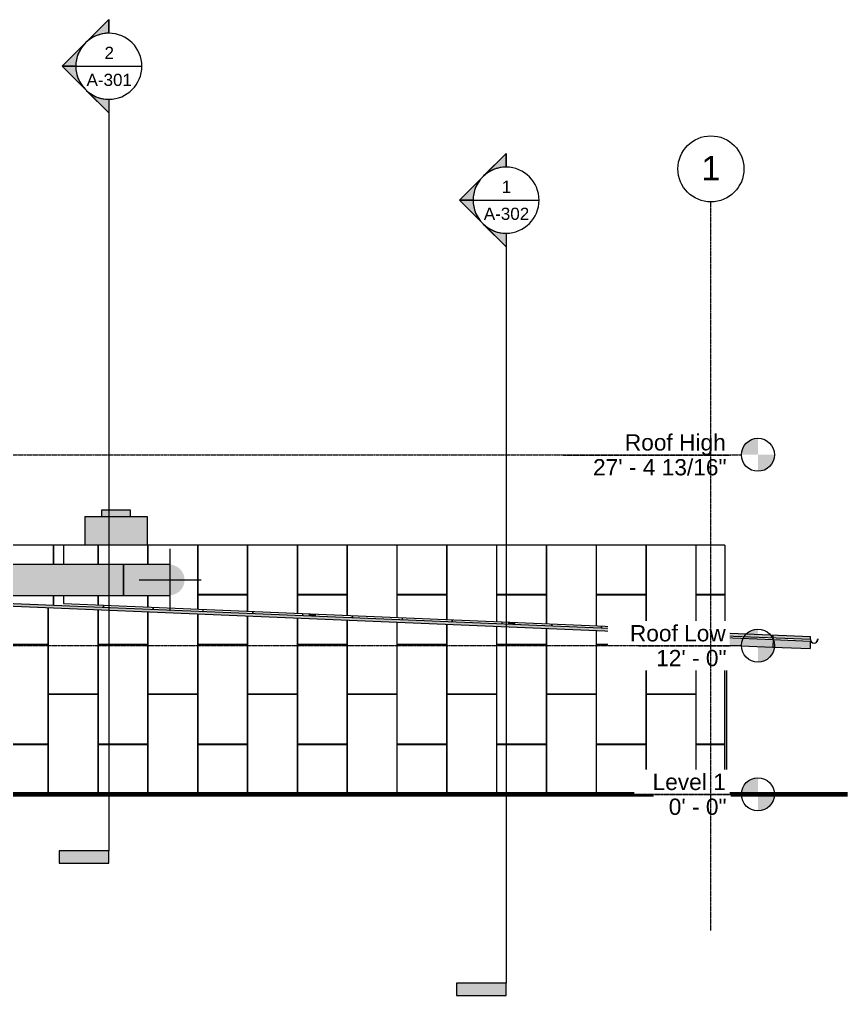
# Model space of a CAD drawing. Header units: inches. Extents: x 20426 to 92531, y -195 to 750.
# Drawn here: x 35913 to 36715, y -195 to 750 of the extents above; entities that cross this region are included whole.
import ezdxf

# ---------------------------------------------------------------- set-up
doc = ezdxf.new("R2010")
doc.units = ezdxf.units.IN
doc.header["$MEASUREMENT"] = 0
doc.linetypes.add('Grid Line 1_2_', pattern=[0.875, 0.5, -0.125, 0.125, -0.125])
doc.linetypes.add('Hidden 1_8_', pattern=[0.1875, 0.125, -0.0625])
for name, color, linetype, lineweight in [('A-FLOR-LEVL', 51, 'Continuous', 9), ('A-GLAZ-CWMG', 51, 'Continuous', 9), ('A-ROOF', 132, 'Continuous', 13), ('A-ROOF-OTLN', 132, 'Continuous', 9), ('A-WALL-PATT', 111, 'Continuous', 13), ('C-TOPO', 7, 'Continuous', 9), ('G-ANNO-SYMB', 111, 'Continuous', 9), ('G-IMPT', 8, 'Continuous', 9), ('L-SITE-WALL', 31, 'Continuous', 13), ('M-EQPM', 50, 'Continuous', 9), ('M-HVAC-DUCT', 70, 'Continuous', 9), ('M-HVAC-DUCT-CNTR', 70, 'Continuous', 9), ('S-BEAM', 12, 'Continuous', 9), ('S-COLS', 52, 'Continuous', 9), ('S-GRID', 1, 'Continuous', 9), ('S-GRID-IDEN', 1, 'Continuous', 9)]:
    doc.layers.add(name, color=color, linetype=linetype, lineweight=lineweight)
doc.styles.add('Arial', font='arial.ttf', dxfattribs={"height": 15.736527})
doc.styles.add('Arial_1', font='arial.ttf', dxfattribs={"height": 23.60479})
doc.styles.add('Arial_2', font='arial.ttf', dxfattribs={"height": 11.802395})

# ---------------------------------------------------------------- blocks, each defined once
blk = doc.blocks.new('Trane - 20-75 Ton Packaged Ind Rooftop DX Cooling Only and Extended Casing TAG_SXHLF20_ 0210035350 - PL_AS_HF001102-e2b63efd-16e1-40f1-8521-6466c1d8891c_dwg_Trane-SXHLF20-700801-Elevation - North')
at = {"layer": 'G-IMPT'}
for points in [[(-22634.8, 269), (-22634.8, 275.2), (-22662.79, 275.2), (-22662.79, 269), (-22635.04, 269)], [(-22666.13, 241.25), (-22618.74, 241.25), (-22618.74, 269), (-22678.89, 269), (-22678.89, 241.25)]]:
    blk.add_hatch(color=256, dxfattribs=at).paths.add_polyline_path(points, flags=0)
for p, q in [((-22662.79, 275.2), (-22662.79, 269)), ((-22634.8, 275.2), (-22662.79, 275.2)), ((-22634.8, 269), (-22634.8, 275.2)), ((-22678.89, 269), (-22618.74, 269)), ((-22678.89, 269), (-22678.89, 241.25)), ((-22618.74, 269), (-22618.74, 241.25))]:
    blk.add_line(p, q, dxfattribs=at)
blk = doc.blocks.new('Trane - 20-75 Ton Packaged Ind Rooftop DX Cooling Only and Extended Casing TAG_SXHLF20_ 0210035350 - PL_AS_HF001102-e2b63efd-16e1-40f1-8521-6466c1d8891c_dwg-700800-Elevation - North')
blk.add_blockref('Trane - 20-75 Ton Packaged Ind Rooftop DX Cooling Only and Extended Casing TAG_SXHLF20_ 0210035350 - PL_AS_HF001102-e2b63efd-16e1-40f1-8521-6466c1d8891c_dwg_Trane-SXHLF20-700801-Elevation - North', (0, 0))
blk = doc.blocks.new('Trane - 20-75 Ton Packaged Ind Rooftop DX Cooling Only and Extended Casing TAG_SXHLF20_ 0210035350 - SXHLF20-700809-Elevation - North')
blk.add_blockref('Trane - 20-75 Ton Packaged Ind Rooftop DX Cooling Only and Extended Casing TAG_SXHLF20_ 0210035350 - PL_AS_HF001102-e2b63efd-16e1-40f1-8521-6466c1d8891c_dwg-700800-Elevation - North', (0, 0))
blk = doc.blocks.new('Round Elbow - 1_5 D-704845-Elevation - North')
at = {"layer": 'M-HVAC-DUCT'}
blk.add_hatch(color=256, dxfattribs=at).paths.add_polyline_path([(-22641.39, 207.64), (-22582.35, 207.68), (-22582.35, 207.8), (-22582.5, 209.51), (-22582.95, 211.59), (-22583.26, 212.65), (-22583.6, 213.53), (-22584.79, 215.74), (-22585.98, 217.34), (-22587.78, 219.07), (-22587.85, 219.14), (-22590.25, 220.71), (-22592.57, 221.74), (-22593.31, 222.01), (-22595.14, 222.41), (-22598.59, 222.64), (-22641.39, 222.64), (-22641.39, 207.68)], flags=0)
h = blk.add_hatch(color=256, dxfattribs=at)
h.paths.add_polyline_path([(-22610.8, 192.64), (-22597.02, 192.7), (-22595.55, 192.79), (-22593.46, 193.22), (-22590.43, 194.43), (-22587.68, 196.26), (-22585.84, 198.13), (-22585.61, 198.41), (-22584.74, 199.63), (-22583.6, 201.72), (-22583, 203.47), (-22582.84, 204.1), (-22582.56, 205.47), (-22582.35, 207.64), (-22641.39, 207.64), (-22641.39, 192.64), (-22611.28, 192.64)], flags=0)
h.paths.add_polyline_path([(-22602.34, 193.62), (-22602.34, 193.62), (-22599.93, 193.62)], flags=0)
for p, q in [((-22641.39, 207.64), (-22641.39, 222.64)), ((-22641.39, 192.64), (-22641.39, 207.64))]:
    blk.add_line(p, q, dxfattribs=at)
at = {"layer": 'M-HVAC-DUCT', "flags": 128}
for points in [[(-22596.39, 222.64), (-22596.43, 222.64), (-22596.53, 222.64), (-22596.71, 222.64), (-22596.96, 222.64), (-22597.29, 222.64), (-22597.68, 222.64), (-22598.14, 222.64), (-22598.67, 222.64), (-22599.27, 222.64), (-22599.94, 222.64), (-22600.68, 222.64), (-22601.48, 222.64), (-22602.34, 222.64), (-22603.26, 222.64), (-22604.25, 222.64), (-22605.3, 222.64), (-22606.4, 222.64), (-22607.56, 222.64), (-22608.77, 222.64), (-22610.04, 222.64), (-22611.35, 222.64), (-22612.72, 222.64), (-22614.13, 222.64), (-22615.58, 222.64), (-22617.08, 222.64), (-22618.61, 222.64), (-22620.18, 222.64), (-22621.78, 222.64), (-22623.42, 222.64), (-22625.08, 222.64), (-22626.77, 222.64), (-22628.49, 222.64), (-22630.22, 222.64), (-22631.97, 222.64), (-22633.74, 222.64), (-22635.52, 222.64), (-22637.31, 222.64), (-22639.11, 222.64), (-22640.9, 222.64), (-22641.39, 222.64)], [(-22641.39, 192.64), (-22639.59, 192.64), (-22637.79, 192.64), (-22636, 192.64), (-22634.22, 192.64), (-22632.45, 192.64), (-22630.69, 192.64), (-22628.95, 192.64), (-22627.23, 192.64), (-22625.54, 192.64), (-22623.87, 192.64), (-22622.22, 192.64), (-22620.61, 192.64), (-22619.03, 192.64), (-22617.49, 192.64), (-22615.98, 192.64), (-22614.52, 192.64), (-22613.09, 192.64), (-22611.72, 192.64), (-22610.39, 192.64), (-22609.11, 192.64), (-22607.88, 192.64), (-22606.71, 192.64), (-22605.59, 192.64), (-22604.53, 192.64), (-22603.52, 192.64), (-22602.58, 192.64), (-22601.7, 192.64), (-22600.89, 192.64), (-22600.13, 192.64), (-22599.45, 192.64), (-22598.83, 192.64), (-22598.28, 192.64), (-22597.8, 192.64), (-22597.39, 192.64), (-22597.04, 192.64), (-22596.77, 192.64), (-22596.58, 192.64), (-22596.45, 192.64), (-22596.39, 192.64), (-22596.39, 192.64)]]:
    blk.add_lwpolyline(points, dxfattribs=at)
blk = doc.blocks.new('Rectangular Mullion - Rectangular Mullion 1-789721-Elevation - North')
at = {"layer": 'A-GLAZ-CWMG'}
blk.add_hatch(color=256, dxfattribs=at).paths.add_polyline_path([(-22057.52, 142.75), (-22057.52, 144.46), (-22059.02, 144.53), (-22059.02, 142.75)], flags=0)
for p, q in [((-22059.02, 142.75), (-22057.52, 142.75)), ((-22057.52, 142.75), (-22057.52, 144.46))]:
    blk.add_line(p, q, dxfattribs=at)
blk = doc.blocks.new('Rectangular Mullion - Rectangular Mullion 1-789722-Elevation - North')
at = {"layer": 'A-GLAZ-CWMG'}
blk.add_hatch(color=256, dxfattribs=at).paths.add_polyline_path([(-22057.52, 0), (-22057.52, 2), (-22059.02, 2), (-22059.02, 0)], flags=0)
for p, q in [((-22057.52, 2), (-22059.02, 2)), ((-22057.52, 0), (-22057.52, 2))]:
    blk.add_line(p, q, dxfattribs=at)
blk = doc.blocks.new('Rectangular Mullion - Rectangular Mullion 1-827436-Elevation - North')
at = {"layer": 'A-GLAZ-CWMG'}
blk.add_hatch(color=256, dxfattribs=at).paths.add_polyline_path([(-22057.52, 2), (-22057.52, 97), (-22059.02, 97), (-22059.02, 2)], flags=0)
for p, q in [((-22057.52, 97), (-22057.52, 2)), ((-22057.52, 2), (-22059.02, 2))]:
    blk.add_line(p, q, dxfattribs=at)
blk = doc.blocks.new('Rectangular Mullion - Rectangular Mullion 1-827437-Elevation - North')
at = {"layer": 'A-GLAZ-CWMG'}
blk.add_hatch(color=256, dxfattribs=at).paths.add_polyline_path([(-22057.52, 97), (-22057.52, 142.75), (-22059.02, 142.75), (-22059.02, 97)], flags=0)
for p, q in [((-22059.02, 142.75), (-22057.52, 142.75)), ((-22057.52, 142.75), (-22057.52, 97))]:
    blk.add_line(p, q, dxfattribs=at)
blk = doc.blocks.new('Dimension Lumber - 2x8-834900-Elevation - North')
at = {"layer": 'S-BEAM'}
blk.add_hatch(color=256, dxfattribs=at).paths.add_polyline_path([(-21976.68, 141.1), (-21976.38, 148.34), (-22012.35, 149.84), (-22012.64, 142.59), (-22012.34, 142.58)], flags=0)
for p, q in [((-22012.65, 142.59), (-21976.68, 141.1)), ((-22012.34, 149.84), (-21976.38, 148.34)), ((-21976.38, 148.34), (-21976.68, 141.1))]:
    blk.add_line(p, q, dxfattribs=at)
blk = doc.blocks.new('HSS-Hollow Structural Section-Column - HSS6X6X3_16-808864-Elevation - North')
at = {"layer": 'S-COLS', "linetype": 'Hidden 1_8_'}
for p, q in [((-22268.47, 164.89), (-22268.47, 166.89)), ((-22262.81, 166.65), (-22262.81, 164.65))]:
    blk.add_line(p, q, dxfattribs=at)
blk = doc.blocks.new('HSS-Hollow Structural Section-Column - HSS6X6X3_16-808865-Elevation - North')
at = {"layer": 'S-COLS', "linetype": 'Hidden 1_8_'}
for p, q in [((-22461.47, 172.93), (-22461.47, 174.93)), ((-22455.81, 174.69), (-22455.81, 172.69))]:
    blk.add_line(p, q, dxfattribs=at)
blk = doc.blocks.new('Dimension Lumber - 2x8-834901-Elevation - North')
at = {"layer": 'S-BEAM'}
blk.add_hatch(color=256, dxfattribs=at).paths.add_polyline_path([(-22012.65, 142.59), (-22012.34, 149.84), (-22059.02, 151.78), (-22059.02, 144.53)], flags=0)
for p, q in [((-22059.02, 151.78), (-22012.34, 149.84)), ((-22059.02, 144.53), (-22012.65, 142.59)), ((-22012.34, 149.84), (-22012.65, 142.59))]:
    blk.add_line(p, q, dxfattribs=at)
blk = doc.blocks.new('Level - Level Head - Circle-15001-Elevation - North')
at = {"layer": 'A-FLOR-LEVL'}
h = blk.add_hatch(color=256, dxfattribs=at)
edge = h.paths.add_edge_path(flags=0)
edge.add_line((-22027.14, 0), (-22043.14, 0))
edge.add_arc((-22027.14, 0), 16, 90, 180, ccw=False)
edge.add_line((-22027.14, 16), (-22027.14, 0))
h = blk.add_hatch(color=256, dxfattribs=at)
edge = h.paths.add_edge_path(flags=0)
edge.add_line((-22027.14, -16), (-22027.14, 0))
edge.add_line((-22027.14, 0), (-22011.14, 0))
edge.add_arc((-22027.14, 0), 16, 270, 360, ccw=False)
blk.add_circle((-22027.14, 0), 16, dxfattribs=at)
blk = doc.blocks.new('Section - 3_32_ x 3_8_-18514-Elevation - North')
at = {"layer": 'G-ANNO-SYMB'}
blk.add_hatch(color=256, dxfattribs=at).paths.add_polyline_path([(-25438.9, -54.82), (-25390.9, -54.82), (-25390.9, -66.82), (-25438.9, -66.82)], flags=0)
for p, q in [((-25438.9, -54.82), (-25438.9, -66.82)), ((-25390.9, -54.82), (-25438.9, -54.82)), ((-25390.9, -66.82), (-25390.9, -54.82)), ((-25438.9, -66.82), (-25390.9, -66.82))]:
    blk.add_line(p, q, dxfattribs=at)
blk = doc.blocks.new('Section - Section Head - Filled-1526-Elevation - North')
at = {"layer": 'G-ANNO-SYMB'}
h = blk.add_hatch(color=256, dxfattribs=at)
edge = h.paths.add_edge_path(flags=0)
edge.add_arc((-25390.9, 577.16), 32.04, 90, 132.0784, ccw=False)
edge.add_line((-25390.9, 609.2), (-25390.9, 622.41))
edge.add_line((-25390.9, 622.41), (-25412.37, 600.94))
h = blk.add_hatch(color=256, dxfattribs=at)
edge = h.paths.add_edge_path(flags=0)
edge.add_line((-25413.53, 599.78), (-25436.15, 577.16))
edge.add_line((-25436.15, 577.16), (-25422.9, 577.16))
edge.add_arc((-25390.9, 577.16), 32, 135, 180, ccw=False)
h = blk.add_hatch(color=256, dxfattribs=at)
edge = h.paths.add_edge_path(flags=0)
edge.add_arc((-25390.9, 577.16), 32, 180, 225, ccw=False)
edge.add_line((-25422.9, 577.16), (-25436.15, 577.16))
edge.add_line((-25436.15, 577.16), (-25413.53, 554.53))
h = blk.add_hatch(color=256, dxfattribs=at)
edge = h.paths.add_edge_path(flags=0)
edge.add_line((-25412.37, 553.37), (-25390.9, 531.9))
edge.add_line((-25390.9, 531.9), (-25390.9, 545.12))
edge.add_arc((-25390.9, 577.16), 32.04, 227.9216, 270, ccw=False)
for p, q in [((-25436.15, 577.16), (-25390.9, 622.41)), ((-25412.37, 600.94), (-25390.9, 622.41)), ((-25390.9, 609.16), (-25390.9, 622.41)), ((-25390.9, 622.41), (-25390.9, 609.2)), ((-25436.15, 577.16), (-25413.53, 599.78)), ((-25436.15, 577.16), (-25390.9, 531.9)), ((-25422.9, 577.16), (-25436.15, 577.16)), ((-25413.53, 554.53), (-25436.15, 577.16)), ((-25436.15, 577.16), (-25422.9, 577.16)), ((-25390.9, 531.9), (-25412.37, 553.37)), ((-25390.9, 545.16), (-25390.9, 531.9)), ((-25390.9, 545.12), (-25390.9, 531.9))]:
    blk.add_line(p, q, dxfattribs=at)
for radius, start, end in [(32, 90, 270), (32.04, 90, 132.0784), (32, 270, 90), (32, 135, 180), (32, 180, 225), (32.04, 227.9216, 270)]:
    blk.add_arc((-25390.9, 577.16), radius, start, end, dxfattribs=at)
blk = doc.blocks.new('Grid - Grid Head - Circle-14747-Elevation - North')
at = {"layer": 'S-GRID-IDEN'}
blk.add_circle((-22796.39, 605.76), 32, dxfattribs=at)

msp = doc.modelspace()

# ---------------------------------------------------------------- hatches: boundary and pattern name
at = {"layer": 'A-ROOF'}
for points in [[(36642.47, 151.35), (36642.47, 154.23), (35843.23, 187.53), (35843.23, 184.65), (36438.24, 159.86)], [(36678.84, 149.84), (36678.84, 152.71), (36642.47, 154.23), (36642.47, 151.35), (36642.76, 151.34)]]:
    msp.add_hatch(color=256, dxfattribs=at).paths.add_polyline_path(points, flags=0)
at = {"layer": 'A-WALL-PATT', "lineweight": 9}
h = msp.add_hatch(dxfattribs=at)
h.set_pattern_fill('FP_24', color=256, style=0, pattern_type=2)
h.set_pattern_definition([(0, (-80722.5, 0.25), (-193, 193), [48, -145]), (90, (-80722.5, 0.25), (-193, 1e-14), [96.25, -96.75]), (180, (-80674.5, 96.5), (-193, 193), [48, -145]), (90, (-80674.5, 0.25), (-193, 1e-14), [96.25, -96.75]), (180, (-80674.5, 96.75), (-193, 193), [48, -145]), (90, (-80674.5, 96.75), (-193, 1e-14), [96.25, -96.75]), (0, (-80722.5, 193), (-193, 193), [48, -145]), (90, (-80722.5, 96.75), (-193, 1e-14), [96.25, -96.75]), (0, (-80674.25, 48.25), (-193, 193), [48, -145]), (90, (-80674.25, 0), (-193, 1e-14), [48.25, -144.75]), (90, (-80626.25, 0), (-193, 1e-14), [48.25, -144.75]), (0, (-80674.25, 144.75), (-193, 193), [48, -145]), (90, (-80674.25, 48.5), (-193, 1e-14), [96.25, -96.75]), (180, (-80626.25, 48.5), (-193, 193), [48, -145]), (90, (-80626.25, 48.5), (-193, 1e-14), [96.25, -96.75]), (90, (-80674.25, 145), (-193, 1e-14), [48, -145]), (180, (-80626.25, 145), (-193, 193), [48, -145]), (90, (-80626.25, 145), (-193, 1e-14), [48, -145]), (0, (-80626, 0.25), (-193, 193), [48, -145]), (90, (-80626, 0.25), (-193, 1e-14), [96.25, -96.75]), (180, (-80578, 96.5), (-193, 193), [48, -145]), (90, (-80578, 0.25), (-193, 1e-14), [96.25, -96.75]), (180, (-80578, 96.75), (-193, 193), [48, -145]), (90, (-80578, 96.75), (-193, 1e-14), [96.25, -96.75]), (180, (-80578, 193), (-193, 193), [48, -145]), (90, (-80626, 96.75), (-193, 1e-14), [96.25, -96.75]), (0, (-80577.75, 48.25), (-193, 193), [48, -145]), (90, (-80577.75, 0), (-193, 1e-14), [48.25, -144.75]), (90, (-80529.75, 0), (-193, 1e-14), [48.25, -144.75]), (0, (-80577.75, 144.75), (-193, 193), [48, -145]), (90, (-80577.75, 48.5), (-193, 1e-14), [96.25, -96.75]), (180, (-80529.75, 48.5), (-193, 193), [48, -145]), (90, (-80529.75, 48.5), (-193, 1e-14), [96.25, -96.75]), (90, (-80577.75, 145), (-193, 1e-14), [48, -145]), (180, (-80529.75, 145), (-193, 193), [48, -145]), (90, (-80529.75, 145), (-193, 1e-14), [48, -145])])
h.paths.add_polyline_path([(36595.59, 156.18), (36595.59, 158.18), (36392.47, 166.64), (36392.47, 164.64), (36586.13, 156.58)], flags=0)
h.paths.add_polyline_path([(36386.47, 164.89), (36386.47, 166.89), (36199.47, 174.69), (36199.47, 172.69), (36300, 168.5)], flags=0)
h.paths.add_polyline_path([(36193.47, 172.94), (36193.47, 174.94), (35955.34, 184.86), (35955.34, 192.64), (35875.08, 192.64), (35875.08, 186.2), (36161.77, 174.26)], flags=0)
h.paths.add_polyline_path([(35885.29, 222.64), (35955.34, 222.64), (35955.34, 241.25), (35875.08, 241.25), (35875.08, 222.64)], flags=0)
h = msp.add_hatch(dxfattribs=at)
h.set_pattern_fill('FP_32', color=256, style=0, pattern_type=2)
h.set_pattern_definition([(0, (-80727.62, 145), (-193, 193), [48, -145]), (90, (-80727.62, 145), (-193, 1e-14), [96.25, -96.75]), (180, (-80679.62, 241.25), (-193, 193), [48, -145]), (90, (-80679.62, 145), (-193, 1e-14), [96.25, -96.75]), (180, (-80679.62, 241.5), (-193, 193), [48, -145]), (90, (-80679.62, 241.5), (-193, 1e-14), [96.25, -96.75]), (0, (-80727.62, 337.75), (-193, 193), [48, -145]), (90, (-80727.62, 241.5), (-193, 1e-14), [96.25, -96.75]), (0, (-80679.37, 193), (-193, 193), [48, -145]), (90, (-80679.37, 144.75), (-193, 1e-14), [48.25, -144.75]), (90, (-80631.37, 144.75), (-193, 1e-14), [48.25, -144.75]), (0, (-80679.37, 289.5), (-193, 193), [48, -145]), (90, (-80679.37, 193.25), (-193, 1e-14), [96.25, -96.75]), (180, (-80631.37, 193.25), (-193, 193), [48, -145]), (90, (-80631.37, 193.25), (-193, 1e-14), [96.25, -96.75]), (90, (-80679.37, 289.75), (-193, 1e-14), [48, -145]), (180, (-80631.37, 289.75), (-193, 193), [48, -145]), (90, (-80631.37, 289.75), (-193, 1e-14), [48, -145]), (0, (-80631.12, 145), (-193, 193), [48, -145]), (90, (-80631.12, 145), (-193, 1e-14), [96.25, -96.75]), (180, (-80583.12, 241.25), (-193, 193), [48, -145]), (90, (-80583.12, 145), (-193, 1e-14), [96.25, -96.75]), (180, (-80583.12, 241.5), (-193, 193), [48, -145]), (90, (-80583.12, 241.5), (-193, 1e-14), [96.25, -96.75]), (180, (-80583.12, 337.75), (-193, 193), [48, -145]), (90, (-80631.12, 241.5), (-193, 1e-14), [96.25, -96.75]), (0, (-80582.87, 193), (-193, 193), [48, -145]), (90, (-80582.87, 144.75), (-193, 1e-14), [48.25, -144.75]), (90, (-80534.87, 144.75), (-193, 1e-14), [48.25, -144.75]), (0, (-80582.87, 289.5), (-193, 193), [48, -145]), (90, (-80582.87, 193.25), (-193, 1e-14), [96.25, -96.75]), (180, (-80534.87, 193.25), (-193, 193), [48, -145]), (90, (-80534.87, 193.25), (-193, 1e-14), [96.25, -96.75]), (90, (-80582.87, 289.75), (-193, 1e-14), [48, -145]), (180, (-80534.87, 289.75), (-193, 193), [48, -145]), (90, (-80534.87, 289.75), (-193, 1e-14), [48, -145])])
h.paths.add_polyline_path([(36595.84, 158.17), (36595.84, 241.25), (35955.34, 241.25), (35955.34, 222.64), (36057.39, 222.64), (36060.8, 222.23), (36062.08, 221.94), (36064.99, 220.63), (36067.33, 219.07), (36069.13, 217.34), (36070.32, 215.74), (36071.51, 213.53), (36072.03, 212.06), (36072.37, 210.7), (36072.61, 209.51), (36072.75, 207.48), (36072.46, 205.04), (36072.05, 203.27), (36071.61, 202.02), (36071.29, 201.33), (36070.36, 199.62), (36069.1, 197.94), (36067.26, 196.11), (36064.45, 194.33), (36063.42, 193.91), (36061.34, 193.15), (36059.18, 192.77), (36056.51, 192.64), (35955.34, 192.64), (35955.34, 184.86), (36438.24, 164.74)], flags=0)
h = msp.add_hatch(dxfattribs=at)
h.set_pattern_fill('FP_29', color=256, style=0, pattern_type=2)
h.set_pattern_definition([(0, (-80727.62, 0.25), (-193, 193), [48, -145]), (90, (-80727.62, 0.25), (-193, 1e-14), [96.25, -96.75]), (180, (-80679.62, 96.5), (-193, 193), [48, -145]), (90, (-80679.62, 0.25), (-193, 1e-14), [96.25, -96.75]), (180, (-80679.62, 96.75), (-193, 193), [48, -145]), (90, (-80679.62, 96.75), (-193, 1e-14), [96.25, -96.75]), (0, (-80727.62, 193), (-193, 193), [48, -145]), (90, (-80727.62, 96.75), (-193, 1e-14), [96.25, -96.75]), (0, (-80679.37, 48.25), (-193, 193), [48, -145]), (90, (-80679.37, 0), (-193, 1e-14), [48.25, -144.75]), (90, (-80631.37, 0), (-193, 1e-14), [48.25, -144.75]), (0, (-80679.37, 144.75), (-193, 193), [48, -145]), (90, (-80679.37, 48.5), (-193, 1e-14), [96.25, -96.75]), (180, (-80631.37, 48.5), (-193, 193), [48, -145]), (90, (-80631.37, 48.5), (-193, 1e-14), [96.25, -96.75]), (90, (-80679.37, 145), (-193, 1e-14), [48, -145]), (180, (-80631.37, 145), (-193, 193), [48, -145]), (90, (-80631.37, 145), (-193, 1e-14), [48, -145]), (0, (-80631.12, 0.25), (-193, 193), [48, -145]), (90, (-80631.12, 0.25), (-193, 1e-14), [96.25, -96.75]), (180, (-80583.12, 96.5), (-193, 193), [48, -145]), (90, (-80583.12, 0.25), (-193, 1e-14), [96.25, -96.75]), (180, (-80583.12, 96.75), (-193, 193), [48, -145]), (90, (-80583.12, 96.75), (-193, 1e-14), [96.25, -96.75]), (180, (-80583.12, 193), (-193, 193), [48, -145]), (90, (-80631.12, 96.75), (-193, 1e-14), [96.25, -96.75]), (0, (-80582.87, 48.25), (-193, 193), [48, -145]), (90, (-80582.87, 0), (-193, 1e-14), [48.25, -144.75]), (90, (-80534.87, 0), (-193, 1e-14), [48.25, -144.75]), (0, (-80582.87, 144.75), (-193, 193), [48, -145]), (90, (-80582.87, 48.5), (-193, 1e-14), [96.25, -96.75]), (180, (-80534.87, 48.5), (-193, 193), [48, -145]), (90, (-80534.87, 48.5), (-193, 1e-14), [96.25, -96.75]), (90, (-80582.87, 145), (-193, 1e-14), [48, -145]), (180, (-80534.87, 145), (-193, 193), [48, -145]), (90, (-80534.87, 145), (-193, 1e-14), [48, -145])])
h.paths.add_polyline_path([(35843.23, 0), (36596.09, 0), (36596.09, 153.28), (35843.23, 184.65), (35843.23, 20.15)], flags=0)
at = {"layer": 'L-SITE-WALL'}
msp.add_hatch(color=256, dxfattribs=at).paths.add_polyline_path([(36596.09, 156.16), (36596.09, 156.5), (36595.84, 156.5), (36595.84, 156.17)], flags=0)
at = {"layer": 'M-HVAC-DUCT'}
for points in [[(35875.08, 207.64), (36013.72, 207.68), (36013.72, 222.64), (35875.08, 222.62), (35875.08, 207.68)], [(35875.08, 192.64), (36013.72, 192.64), (36013.72, 207.64), (35875.08, 207.64), (35875.08, 192.85)]]:
    msp.add_hatch(color=256, dxfattribs=at).paths.add_polyline_path(points, flags=0)
at = {"layer": 'S-COLS'}
for points in [[(36193.81, 172.92), (36193.78, 174.92), (36193.47, 174.94), (36193.51, 172.93), (36193.79, 172.92)], [(36199.12, 172.7), (36199.12, 174.7), (36193.81, 174.92), (36193.81, 172.92)], [(36199.47, 172.69), (36199.42, 174.69), (36199.12, 174.7), (36199.12, 172.7), (36199.46, 172.69)], [(36386.81, 164.88), (36386.79, 166.88), (36386.47, 166.89), (36386.51, 164.89), (36386.79, 164.88)], [(36392.12, 164.66), (36392.12, 166.66), (36386.81, 166.88), (36386.81, 164.88)], [(36392.47, 164.64), (36392.42, 166.65), (36392.12, 166.66), (36392.12, 164.66), (36392.46, 164.65)]]:
    msp.add_hatch(color=256, dxfattribs=at).paths.add_polyline_path(points, flags=0)

# ---------------------------------------------------------------- linework, layer by layer
at = {"layer": 'A-ROOF'}
for p, q in [((35843.23, 187.53), (36678.84, 152.71)), ((36678.84, 149.84), (36596.09, 153.28)), ((36642.47, 154.23), (36642.47, 151.35)), ((36678.84, 149.84), (36678.84, 152.71))]:
    msp.add_line(p, q, dxfattribs=at)
at = {"layer": 'A-ROOF-OTLN'}
for p, q in [((36678.9, 149.84), (36678.84, 149.84)), ((36685.94, 149.64), (36685.9, 149.59))]:
    msp.add_line(p, q, dxfattribs=at)
for centre, radius, start, end in [((36682.34, 149.84), 3.5, 180, 360), ((36682.34, 149.84), 3.44, 180, 0), ((36686.08, 149.84), 0.306, 232.15901, 180), ((36686.08, 149.84), 0.243, 234.01097, 180)]:
    msp.add_arc(centre, radius, start, end, dxfattribs=at)
at = {"layer": 'C-TOPO', "lineweight": 70}
msp.add_line((34725.96, 0), (36714.71, 0), dxfattribs=at)
at = {"layer": 'C-TOPO'}
msp.add_line((34725.96, 0), (36714.71, 0), dxfattribs=at)
at = {"layer": 'G-ANNO-SYMB'}
for p, q in [((35967.4, 705.16), (36031.4, 705.16)), ((35999.4, 673.16), (35999.4, -54.82)), ((36352.1, 575.45), (36416.1, 575.45)), ((36384.1, 543.45), (36384.1, -182.82))]:
    msp.add_line(p, q, dxfattribs=at)
at = {"layer": 'L-SITE-WALL'}
for p, q in [((36596.09, 241.25), (35875.08, 241.25)), ((35955.34, 241.25), (35955.34, 222.63)), ((36596.09, 241.25), (36596.09, 156.5)), ((35955.34, 192.64), (35955.34, 184.86)), ((36596.09, 153.28), (35843.23, 184.65)), ((35955.34, 184.86), (36595.84, 158.17)), ((36595.59, 156.18), (36595.59, 158.18)), ((36595.84, 156.5), (36595.84, 158.17)), ((36595.84, 156.17), (36595.84, 156.5)), ((36595.84, 156.5), (36596.09, 156.5)), ((36596.09, 156.5), (36596.09, 156.16)), ((36596.09, 0), (36596.09, 153.28))]:
    msp.add_line(p, q, dxfattribs=at)
at = {"layer": 'M-HVAC-DUCT'}
for p, q in [((36013.72, 222.64), (35875.08, 222.64)), ((36013.72, 222.64), (36013.72, 192.64)), ((35875.08, 192.64), (36013.72, 192.64))]:
    msp.add_line(p, q, dxfattribs=at)
at = {"layer": 'M-HVAC-DUCT-CNTR'}
for p, q in [((36058.72, 177.64), (36058.72, 237.64)), ((36028.72, 207.64), (36088.72, 207.64))]:
    msp.add_line(p, q, dxfattribs=at)
at = {"layer": 'S-COLS'}
for p, q in [((36193.47, 174.94), (36193.47, 172.94)), ((36199.47, 172.69), (36199.47, 174.69)), ((36386.47, 166.89), (36386.47, 164.89)), ((36392.47, 164.64), (36392.47, 166.64))]:
    msp.add_line(p, q, dxfattribs=at)

# ---------------------------------------------------------------- block references
at = {"layer": 'A-FLOR-LEVL'}
for p in [(58655.11, 328.83), (58655.11, 144), (58655.11, 0)]:
    msp.add_blockref('Level - Level Head - Circle-15001-Elevation - North', p, dxfattribs=at)
at = {"layer": 'A-GLAZ-CWMG'}
for name in ['Rectangular Mullion - Rectangular Mullion 1-789721-Elevation - North', 'Rectangular Mullion - Rectangular Mullion 1-827437-Elevation - North', 'Rectangular Mullion - Rectangular Mullion 1-827436-Elevation - North', 'Rectangular Mullion - Rectangular Mullion 1-789722-Elevation - North']:
    msp.add_blockref(name, (58655.11, 0), dxfattribs=at)
at = {"layer": 'G-ANNO-SYMB'}
for name, p in [('Section - Section Head - Filled-1526-Elevation - North', (61390.3, 128)), ('Section - Section Head - Filled-1526-Elevation - North', (61775, -1.71)), ('Section - 3_32_ x 3_8_-18514-Elevation - North', (61390.3, 0)), ('Section - 3_32_ x 3_8_-18514-Elevation - North', (61775, -128))]:
    msp.add_blockref(name, p, dxfattribs=at)
at = {"layer": 'M-EQPM'}
msp.add_blockref('Trane - 20-75 Ton Packaged Ind Rooftop DX Cooling Only and Extended Casing TAG_SXHLF20_ 0210035350 - SXHLF20-700809-Elevation - North', (58655.11, 0), dxfattribs=at)
at = {"layer": 'M-HVAC-DUCT'}
msp.add_blockref('Round Elbow - 1_5 D-704845-Elevation - North', (58655.11, 0), dxfattribs=at)
at = {"layer": 'S-BEAM'}
for name in ['Dimension Lumber - 2x8-834901-Elevation - North', 'Dimension Lumber - 2x8-834900-Elevation - North']:
    msp.add_blockref(name, (58655.11, 0), dxfattribs=at)
at = {"layer": 'S-COLS', "linetype": 'Hidden 1_8_'}
for name in ['HSS-Hollow Structural Section-Column - HSS6X6X3_16-808865-Elevation - North', 'HSS-Hollow Structural Section-Column - HSS6X6X3_16-808864-Elevation - North']:
    msp.add_blockref(name, (58655.11, 0), dxfattribs=at)
at = {"layer": 'S-GRID-IDEN'}
msp.add_blockref('Grid - Grid Head - Circle-14747-Elevation - North', (59378.86, 0), dxfattribs=at)

# ---------------------------------------------------------------- texts
at = {"layer": 'A-FLOR-LEVL', "insert": (36596.83, 348.72), "char_height": 15.737, "width": 116.352, "attachment_point": 3, "line_spacing_factor": 0.938532, "style": 'Arial', "bg_fill": 3, "box_fill_scale": 1.25, "bg_fill_color": 0, "bg_fill_transparency": 0}
msp.add_mtext('Roof High', dxfattribs=at)
at = {"layer": 'G-ANNO-SYMB', "attachment_point": 2, "line_spacing_factor": 0.938532, "style": 'Arial_2'}
for s, insert, char_height, width in [('2', (35999.81, 724.05), 11.8, 10.944), ('A-301', (35999.81, 697.87), 11.802, 52.416), ('1', (36384.51, 594.34), 11.8, 10.944), ('A-302', (36384.51, 568.16), 11.802, 52.416)]:
    msp.add_mtext(s, dxfattribs=dict(at, insert=insert, char_height=char_height, width=width))

# ---------------------------------------------------------------- next in the draw order: texts
at = {"layer": 'A-FLOR-LEVL', "attachment_point": 3, "line_spacing_factor": 0.938532, "style": 'Arial', "bg_fill": 3, "box_fill_scale": 1.25, "bg_fill_color": 0, "bg_fill_transparency": 0}
for s, insert, char_height, width in [('27\' - 4 13/16"', (36597.61, 324.68), 15.7365, 154.176), ('Roof Low', (36596.83, 163.89), 15.737, 110.016), ('Level 1', (36596.83, 19.89), 15.737, 84.672)]:
    msp.add_mtext(s, dxfattribs=dict(at, insert=insert, char_height=char_height, width=width))
at = {"layer": 'S-GRID-IDEN', "insert": (36582.46, 618.35), "char_height": 23.6, "width": 21.888, "attachment_point": 2, "line_spacing_factor": 0.938532, "style": 'Arial_1', "bg_fill": 3, "box_fill_scale": 1.25, "bg_fill_color": 0, "bg_fill_transparency": 0}
msp.add_mtext('1', dxfattribs=at)

# ---------------------------------------------------------------- next in the draw order: linework, layer by layer
at = {"layer": 'A-FLOR-LEVL', "linetype": 'Grid Line 1_2_'}
msp.add_line((32344.3, 328.83), (36611.96, 328.83), dxfattribs=at)

# ---------------------------------------------------------------- next in the draw order: texts
at = {"layer": 'A-FLOR-LEVL', "char_height": 15.737, "attachment_point": 3, "line_spacing_factor": 0.938532, "style": 'Arial', "bg_fill": 3, "box_fill_scale": 1.25, "bg_fill_color": 0, "bg_fill_transparency": 0}
for s, insert, width in [('12\' - 0"', (36597.61, 139.85), 81.216), ('0\' - 0"', (36597.61, -4.15), 66.624)]:
    msp.add_mtext(s, dxfattribs=dict(at, insert=insert, width=width))

# ---------------------------------------------------------------- next in the draw order: linework, layer by layer
at = {"layer": 'A-FLOR-LEVL', "linetype": 'Grid Line 1_2_'}
for p, q in [((32344.3, 144), (36611.96, 144)), ((32344.3, 0), (36611.96, 0))]:
    msp.add_line(p, q, dxfattribs=at)
at = {"layer": 'S-GRID', "linetype": 'Grid Line 1_2_'}
msp.add_line((36582.47, -132), (36582.47, 573.76), dxfattribs=at)

doc.saveas('drawing.dxf')
